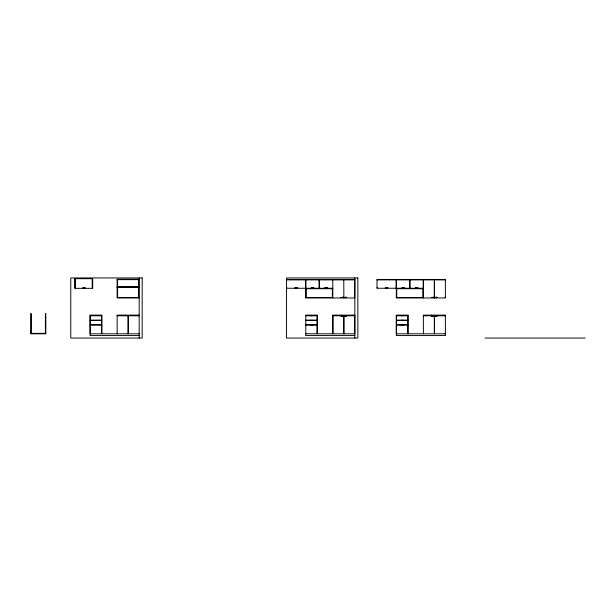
<?xml version="1.0" encoding="UTF-8"?>
<svg xmlns="http://www.w3.org/2000/svg" width="616" height="616" viewBox="0 0 616 616"><rect width="100%" height="100%" fill="white"/><g stroke="black" fill="none" stroke-linecap="round" stroke-linejoin="round"><path stroke-width="0.92" d="M74.99 279.14L75.445 279.14L75.445 287.88L74.99 287.88M92.654 279.14L92.2 279.14L92.2 287.88L92.654 287.88M139.178 279.187L117.132 279.187L117.132 297.982L139.178 297.982M286.448 279.441L354.839 279.441M117.132 279.641L139.178 279.641M286.448 279.895L354.839 279.895M377 279.895L445.391 279.895M117.132 286.609L139.178 286.609M117.132 287.056L139.178 287.056M117.132 287.51L139.178 287.51M286.448 287.811L286.894 287.811M377 287.811L377.454 287.811M286.448 288.257L332.794 288.257M423.346 288.257L377 288.257L377 279.441L445.391 279.441L445.391 297.982L396.288 297.982L396.288 279.441M305.736 288.712L332.794 288.712M396.288 288.712L423.346 288.712M117.132 297.528L139.178 297.528M305.736 297.528L332.794 297.528M396.288 297.528L423.346 297.528M444.937 297.528L445.391 297.528M354.839 297.982L305.736 297.982L305.736 279.441M139.178 315.115L117.132 315.115L117.179 333.803M354.839 315.115L332.794 315.115L332.84 333.803M90.075 315.615L101.794 315.615M117.132 315.615L139.178 315.615M317.463 315.615L305.736 315.615L305.736 315.115L317.463 315.115L317.409 333.803M332.794 315.615L354.839 315.615M396.288 315.615L408.015 315.615M423.346 315.615L445.391 315.615M117.233 315.715L139.124 315.715M305.836 315.715L317.363 315.715M423.446 315.715L445.345 315.715M138.723 315.792L139.178 315.792M354.385 315.792L354.839 315.792M444.937 315.792L445.391 315.792M90.175 320.228L101.694 320.228M305.836 320.228L317.363 320.228M396.388 320.228L407.915 320.228M90.175 320.328L101.694 320.328M305.836 320.328L317.363 320.328M396.388 320.328L407.915 320.328M90.175 324.832L101.694 324.832M305.836 324.832L317.363 324.832M396.388 324.832L407.915 324.832M90.175 324.932L101.694 324.932M305.836 324.932L317.363 324.932M396.388 324.932L407.915 324.932M30.8 333.356L45.83 333.356M101.294 333.356L101.748 333.356M317.409 333.356L316.963 333.356L316.963 315.615M407.961 333.356L407.515 333.356L407.515 315.615M444.937 333.356L445.391 333.356M90.121 333.803L139.178 333.803M305.79 333.803L354.839 333.803M445.391 333.803L396.342 333.803L396.388 315.715L407.915 315.715L407.915 333.757M139.178 335.558L90.121 335.558L90.075 315.115L101.794 315.115L101.748 333.803L101.694 315.715L90.175 315.715L90.175 333.757M354.839 335.558L305.79 335.558L305.79 315.615M484.992 338.061L585.2 338.061M444.136 315.115L444.136 315.615M434.419 279.495L434.419 297.928M434.442 315.715L434.442 333.757M434.318 279.495L434.318 297.928M434.342 315.715L434.342 333.757M431.616 315.115L431.616 315.615M423.346 279.441L423.346 297.982M423.392 333.803L423.346 315.115L445.391 315.115L445.391 335.558L396.342 335.558L396.288 315.115L408.015 315.115L407.961 333.803M423.292 279.495L423.292 288.211M422.892 288.712L422.892 297.528M409.871 279.495L409.871 288.211M409.817 279.441L409.817 288.257M403.434 315.715L400.924 315.715M403.434 320.328L400.924 320.328M403.434 324.932L400.924 324.932M396.743 288.712L396.743 297.528M396.242 279.495L396.242 288.211M354.839 277.939L354.839 338.061M354.785 279.495L354.785 297.928M354.785 333.757L354.785 315.715L332.894 315.715L332.894 333.757M353.584 315.115L353.584 315.615M343.89 315.715L343.89 333.757M343.767 279.495L343.867 297.928M343.79 315.715L343.79 333.757M341.064 315.115L341.064 315.615M332.794 279.441L332.794 297.982M332.34 288.712L332.34 297.528M319.265 279.441L319.265 288.257M319.211 279.495L319.211 288.211M312.874 315.715L310.372 315.715M312.874 320.328L310.372 320.328M312.874 324.932L310.372 324.932M306.19 288.712L306.19 297.528M305.79 279.495L305.79 288.211M139.178 277.939L139.178 338.061M138.723 279.641L138.723 286.609M138.723 287.51L138.723 297.528M137.922 315.115L137.922 315.615M128.228 315.715L128.228 333.757M128.128 315.715L128.128 333.757M125.394 315.115L125.394 315.615M117.579 279.641L117.579 286.609M117.602 287.51L117.602 297.528M92.6 278.74L92.6 288.28M75.044 278.74L75.044 288.28M45.384 333.356L45.384 313.513L45.83 313.513L45.83 333.803L30.8 333.803L30.8 313.513L31.254 313.513L31.254 333.356M142.18 277.939L70.786 277.939L70.786 338.061L142.18 338.061L142.18 277.939M357.842 277.939L286.448 277.939L286.448 338.061L357.842 338.061L357.842 277.939M92.654 278.686L74.99 278.686L74.99 288.334L92.654 288.334L92.654 278.686M297.343 287.71L294.841 287.957L297.343 287.71M313.752 287.71L311.249 287.957L313.752 287.71M327.281 287.71L324.778 287.957L327.281 287.71M387.895 287.71L385.393 287.957L387.895 287.71M404.304 287.71L401.801 287.957L404.304 287.71M417.833 287.71L415.33 287.957L417.833 287.71M85.077 287.834L82.567 288.08L85.077 287.834M343.582 297.251L341.079 297.505L343.582 297.251M346.538 297.251L344.036 297.505L346.538 297.251M434.134 297.251L431.631 297.505L434.134 297.251M437.091 297.251L434.588 297.505L437.091 297.251M343.605 315.977L341.102 316.231L343.605 315.977M346.562 315.977L344.059 316.231L346.562 315.977M434.157 315.977L431.654 316.231L434.157 315.977M437.114 315.977L434.611 316.231L437.114 315.977"/></g></svg>
